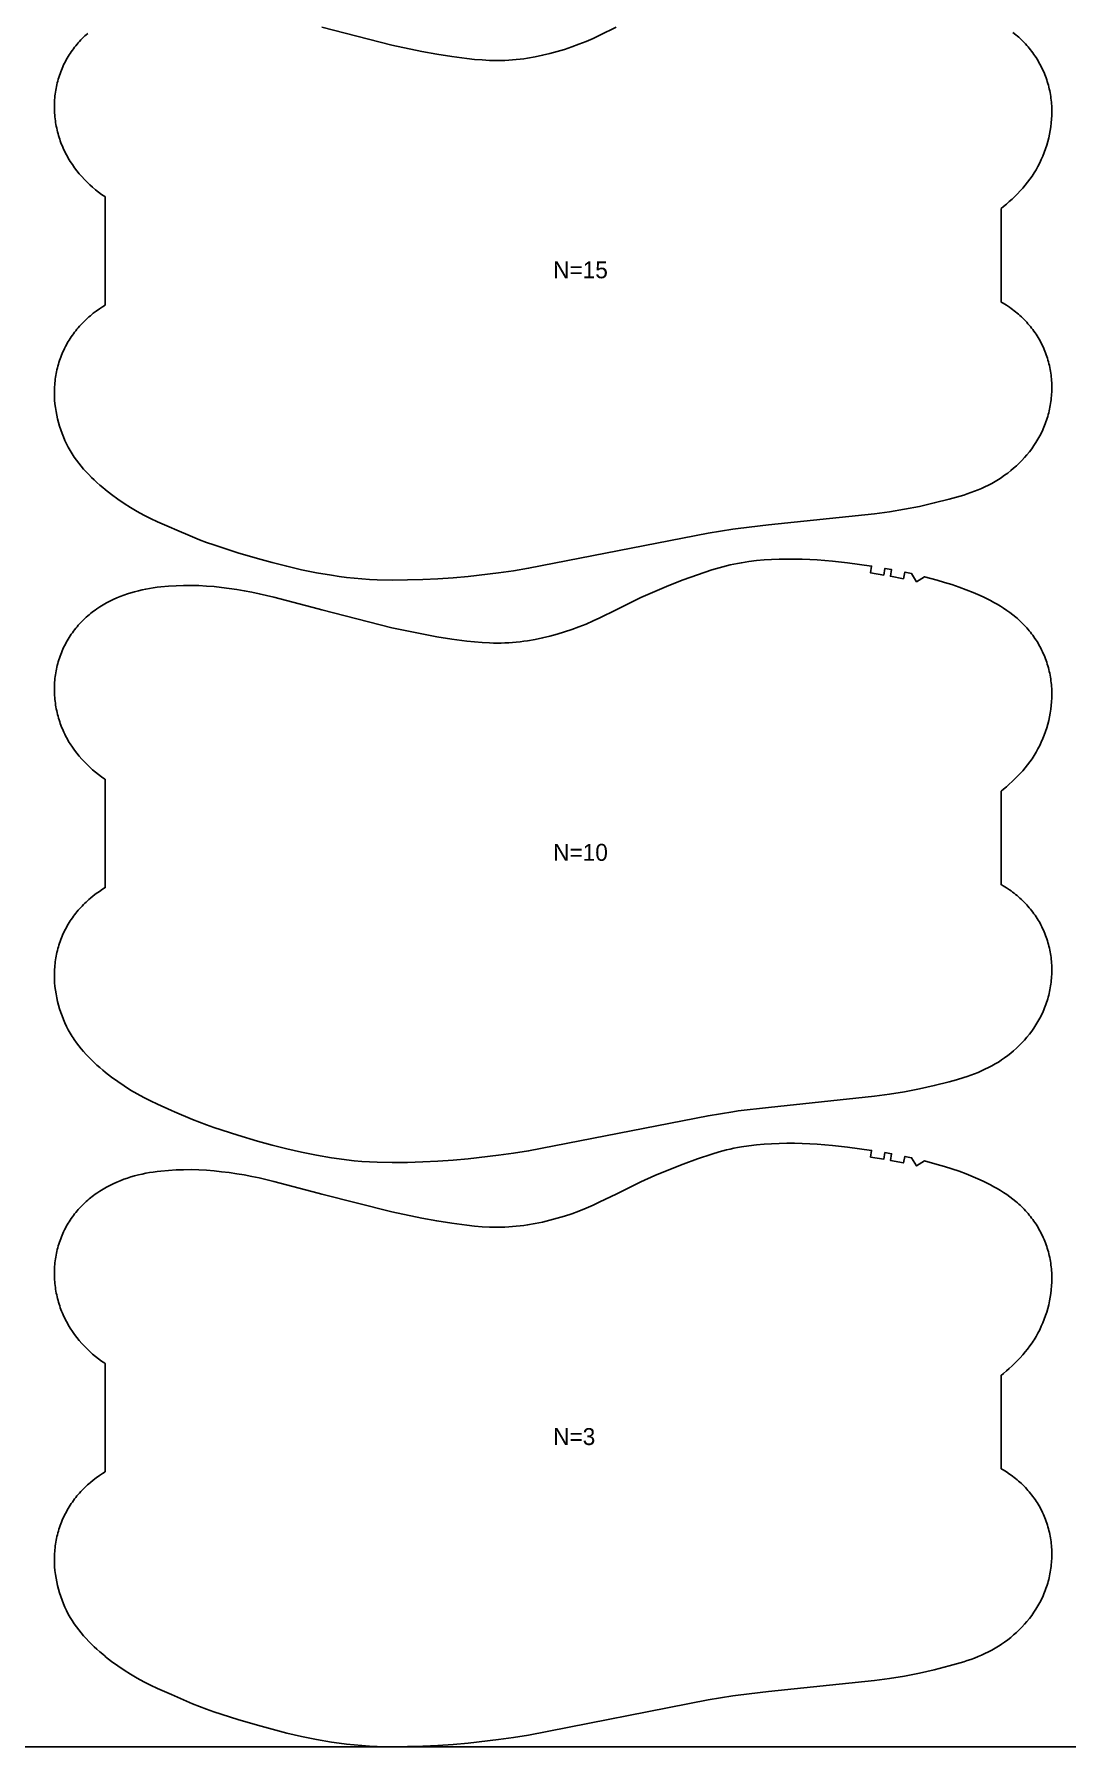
# Model space of a CAD drawing. Header units: inches. Extents: x 0 to 1816, y 0 to 1036.
# Drawn here: x 602 to 907, y 0 to 506 of the extents above; entities that cross this region are included whole.
import ezdxf

# ---------------------------------------------------------------- set-up
doc = ezdxf.new("R2010")
doc.units = ezdxf.units.IN

msp = doc.modelspace()

# ---------------------------------------------------------------- linework, layer by layer
at = {"layer": '1'}
for points in [[(0.5, 0), (1815.6926, 0), (1815.6926, 1036.4922), (0.5, 1036.4922), (0.5, 0)], [(716.5356, 328.8174), (720.9643, 328.0218), (725.4069, 327.3108), (729.8676, 326.7195), (732.106, 326.4834), (734.349, 326.3002), (736.5953, 326.1823), (737.7192, 326.1517), (738.8434, 326.142), (739.9678, 326.1545), (741.0918, 326.1891), (742.2152, 326.2455), (743.3374, 326.3233), (744.4581, 326.4223), (745.5768, 326.542), (746.6931, 326.6822), (747.8066, 326.8424), (750.0239, 327.2216), (752.2271, 327.6752), (754.4153, 328.1988), (756.5873, 328.7878), (758.7418, 329.4385), (760.8764, 330.151), (762.9885, 330.9261), (765.0754, 331.7647), (767.1359, 332.6651), (769.1748, 333.615), (773.9252, 335.9522), (781.2884, 339.5749), (785.3931, 341.4179), (789.5472, 343.148), (793.7395, 344.7807), (797.9671, 346.323), (802.2335, 347.7582), (804.3879, 348.404), (805.4718, 348.702), (806.5608, 348.9807), (807.655, 349.2386), (808.7542, 349.4758), (809.8578, 349.6927), (810.9654, 349.8901), (813.1904, 350.2281), (815.4251, 350.494), (817.6661, 350.6928), (819.9114, 350.8309), (822.1597, 350.915), (824.4095, 350.9522), (826.6596, 350.948), (828.909, 350.9036), (831.1572, 350.8186), (833.4034, 350.693), (837.8877, 350.3257), (842.3609, 349.8334), (849.4362, 348.8624), (849.1327, 346.8856), (853.0429, 346.248), (853.384, 348.2187), (855.3529, 347.8668), (854.9899, 345.9), (858.8632, 345.1349), (859.2769, 347.0916), (861.2305, 346.6637), (862.7076, 344.2637), (865.1184, 345.7236), (868.8403, 344.7135), (870.9991, 344.0772), (873.1454, 343.4007), (875.2757, 342.6773), (877.3864, 341.9002), (879.474, 341.0631), (881.534, 340.1605), (882.5523, 339.6829), (883.562, 339.1869), (884.5626, 338.6719), (885.5535, 338.1372), (886.5338, 337.582), (887.5016, 337.0051), (888.4549, 336.405), (889.3913, 335.7803), (890.3087, 335.1296), (891.205, 334.4516), (892.0779, 333.7447), (892.5049, 333.38), (892.9253, 333.0076), (893.3388, 332.6273), (893.7452, 332.2393), (894.1444, 331.8436), (894.5362, 331.4405), (894.9204, 331.0301), (895.2971, 330.6125), (895.6658, 330.1879), (896.0267, 329.7564), (896.3794, 329.3182), (896.7238, 328.8734), (897.0598, 328.4221), (897.3872, 327.9646), (897.7059, 327.501), (898.0158, 327.0313), (898.3166, 326.5559), (898.6083, 326.0747), (898.8906, 325.588), (899.1636, 325.0959), (899.427, 324.5987), (899.6809, 324.0965), (899.925, 323.5896), (900.1593, 323.078), (900.3838, 322.5621), (900.5982, 322.042), (900.8026, 321.5179), (900.9968, 320.9901), (901.1808, 320.4586), (901.3543, 319.9237), (901.5175, 319.3856), (901.67, 318.8445), (901.8119, 318.3005), (901.9431, 317.7539), (902.0634, 317.2049), (902.173, 316.6537), (902.2718, 316.1004), (902.3601, 315.5452), (902.4378, 314.9885), (902.505, 314.4303), (902.5618, 313.8708), (902.6084, 313.3104), (902.6446, 312.7491), (902.6707, 312.1872), (902.6867, 311.6248), (902.6926, 311.0622), (902.6886, 310.4996), (902.6747, 309.9371), (902.6176, 308.8135), (902.5218, 307.6929), (902.3881, 306.5763), (902.217, 305.4649), (902.0092, 304.3596), (901.7653, 303.2614), (901.4861, 302.1713), (901.1721, 301.0904), (900.8241, 300.0196), (900.4424, 298.9601), (900.0275, 297.9132), (899.5793, 296.8803), (899.0979, 295.8629), (898.5836, 294.8623), (898.0364, 293.8801), (897.4563, 292.9177), (897.1541, 292.4443), (896.8436, 291.9764), (896.1987, 291.0575), (895.5233, 290.1605), (894.8197, 289.2847), (894.0899, 288.4296), (893.3361, 287.5945), (892.5605, 286.7786), (891.7652, 285.9814), (890.9524, 285.2021), (890.1239, 284.4402), (889.2808, 283.695), (888.4237, 282.9662), (887.6926, 282.3672), (887.6926, 254.7735), (888.2955, 254.4279), (889.2525, 253.8356), (890.1884, 253.2109), (890.6479, 252.8864), (891.1016, 252.5539), (891.5491, 252.2133), (891.9904, 251.8646), (892.4252, 251.508), (892.8532, 251.1434), (893.2744, 250.7708), (893.6884, 250.3902), (894.0951, 250.0017), (894.4944, 249.6055), (894.8859, 249.2016), (895.2696, 248.7901), (895.6452, 248.3714), (896.0127, 247.9454), (896.3718, 247.5124), (896.7223, 247.0725), (897.0641, 246.6258), (897.397, 246.1725), (897.7209, 245.7128), (898.0355, 245.2467), (898.3406, 244.7745), (898.6362, 244.2962), (898.922, 243.8121), (899.1978, 243.3222), (899.4635, 242.8268), (899.7191, 242.326), (899.9644, 241.8201), (900.1995, 241.3093), (900.4243, 240.7938), (900.6387, 240.2739), (900.8427, 239.7498), (901.0362, 239.2217), (901.2192, 238.6898), (901.3917, 238.1543), (901.5536, 237.6156), (901.7049, 237.0737), (901.8454, 236.5291), (901.9752, 235.9817), (902.0943, 235.432), (902.2025, 234.8801), (902.2998, 234.3262), (902.3863, 233.7706), (902.462, 233.2134), (902.5269, 232.6548), (902.5811, 232.0951), (902.6247, 231.5345), (902.6575, 230.973), (902.6798, 230.411), (902.6915, 229.8487), (902.6926, 229.2861), (902.6832, 228.7236), (902.6634, 228.1613), (902.6332, 227.5995), (902.5926, 227.0383), (902.5416, 226.4779), (902.4803, 225.9185), (902.4088, 225.3603), (902.327, 224.8036), (902.235, 224.2485), (902.1328, 223.6951), (902.0204, 223.1438), (901.898, 222.5948), (901.7654, 222.0481), (901.6227, 221.504), (901.47, 220.9627), (901.3073, 220.4244), (901.1346, 219.8893), (900.9519, 219.3576), (900.7593, 218.8295), (900.5568, 218.3052), (900.3444, 217.7848), (900.1221, 217.2687), (899.89, 216.7569), (899.6483, 216.2495), (899.3972, 215.7468), (899.1367, 215.2487), (898.8671, 214.7554), (898.5886, 214.267), (898.3014, 213.7836), (898.0055, 213.3052), (897.3888, 212.3641), (896.74, 211.4444), (896.0604, 210.5471), (895.3514, 209.6727), (894.6146, 208.8222), (893.8507, 207.9962), (893.0609, 207.1951), (892.246, 206.4197), (891.4071, 205.6705), (890.545, 204.9481), (889.6607, 204.2531), (888.7552, 203.586), (887.8294, 202.9473), (887.6926, 202.859), (886.8846, 202.3371), (885.9219, 201.7553), (884.9425, 201.2016), (883.9477, 200.6761), (882.9385, 200.1785), (881.9163, 199.7089), (880.8823, 199.267), (879.8376, 198.8524), (878.7833, 198.4628), (877.7208, 198.0956), (876.651, 197.7482), (874.4947, 197.1024), (872.3236, 196.5043), (867.9614, 195.3968), (863.5739, 194.4042), (859.1588, 193.5353), (854.7191, 192.8026), (850.2597, 192.2073), (818.9311, 188.9373), (809.9942, 187.887), (808.4234, 187.635), (801.1087, 186.4615), (748.1182, 176.0918), (743.6742, 175.388), (739.2174, 174.765), (730.2793, 173.7178), (725.797, 173.3246), (721.3074, 173.0218), (716.8132, 172.804), (712.3153, 172.6721), (707.8152, 172.635), (703.3168, 172.726), (701.0696, 172.8312), (698.8248, 172.9795), (696.5836, 173.172), (694.3467, 173.41), (692.115, 173.6937), (689.889, 174.0204), (685.4549, 174.7881), (681.0458, 175.6856), (676.6598, 176.6906), (672.2955, 177.7862), (667.9549, 178.971), (662.2125, 180.682), (655.0684, 182.9932), (652.946, 183.739), (650.8395, 184.5258), (648.7514, 185.3592), (643.4719, 187.635), (642.5527, 188.0312), (638.4411, 189.8662), (636.4068, 190.8262), (634.3998, 191.839), (632.4281, 192.919), (630.4936, 194.0657), (628.5964, 195.2747), (626.7368, 196.542), (624.9161, 197.8645), (623.1391, 199.2448), (623, 199.3587), (622.2689, 199.9577), (621.4118, 200.6865), (620.5687, 201.4317), (619.7402, 202.1937), (618.9274, 202.9729), (618.1321, 203.7702), (617.3565, 204.586), (616.6027, 205.4212), (615.8729, 206.2763), (615.1693, 207.152), (614.4939, 208.049), (613.849, 208.968), (613.5385, 209.4359), (613.2363, 209.9092), (612.6562, 210.8717), (612.109, 211.8539), (611.5947, 212.8544), (611.1133, 213.8718), (610.6651, 214.9047), (610.2502, 215.9516), (609.8685, 217.0112), (609.5205, 218.0819), (609.2065, 219.1628), (608.9273, 220.2529), (608.6834, 221.3511), (608.4756, 222.4564), (608.3045, 223.5679), (608.1708, 224.6844), (608.075, 225.805), (608.0179, 226.9286), (608.004, 227.4911), (608, 228.0537), (608.0059, 228.6163), (608.0219, 229.1787), (608.048, 229.7406), (608.0842, 230.3019), (608.1308, 230.8624), (608.1876, 231.4218), (608.2548, 231.98), (608.3325, 232.5368), (608.4208, 233.0919), (608.5196, 233.6452), (608.6292, 234.1964), (608.7495, 234.7455), (608.8807, 235.292), (609.0226, 235.836), (609.1751, 236.3771), (609.3383, 236.9152), (609.5118, 237.4501), (609.6958, 237.9816), (609.89, 238.5095), (610.0944, 239.0336), (610.3088, 239.5537), (610.5333, 240.0696), (610.7676, 240.5811), (611.0117, 241.088), (611.2656, 241.5902), (611.529, 242.0874), (611.802, 242.5795), (612.0843, 243.0662), (612.376, 243.5474), (612.6768, 244.0229), (612.9867, 244.4925), (613.3054, 244.9562), (613.6328, 245.4137), (613.9688, 245.8649), (614.3132, 246.3097), (614.6659, 246.7479), (615.0268, 247.1794), (615.3955, 247.604), (615.7722, 248.0216), (616.1564, 248.432), (616.5482, 248.8352), (616.9474, 249.2308), (617.3538, 249.6188), (617.7673, 249.9991), (618.1877, 250.3715), (618.6147, 250.7362), (619.4876, 251.4431), (620.3839, 252.1212), (621.3013, 252.7719), (622.2377, 253.3965), (623, 253.8764), (623, 285.8674), (622.8632, 285.9558), (621.9374, 286.5944), (621.0319, 287.2615), (620.1476, 287.9566), (619.2855, 288.679), (618.4466, 289.4282), (617.6317, 290.2036), (616.8419, 291.0046), (616.078, 291.8307), (615.3412, 292.6812), (614.6322, 293.5555), (613.9526, 294.4529), (613.3038, 295.3725), (612.6871, 296.3137), (612.3912, 296.792), (612.104, 297.2755), (611.8255, 297.7639), (611.5559, 298.2572), (611.2954, 298.7553), (611.0443, 299.258), (610.8026, 299.7653), (610.5705, 300.2771), (610.3482, 300.7933), (610.1358, 301.3136), (609.9333, 301.8379), (609.7407, 302.3661), (609.558, 302.8978), (609.3853, 303.4329), (609.2226, 303.9711), (609.0699, 304.5124), (608.9272, 305.0565), (608.7946, 305.6032), (608.6722, 306.1523), (608.5598, 306.7036), (608.4576, 307.2569), (608.3656, 307.812), (608.2838, 308.3688), (608.2123, 308.9269), (608.151, 309.4863), (608.1, 310.0467), (608.0594, 310.608), (608.0292, 311.1698), (608.0094, 311.7321), (608, 312.2946), (608.0011, 312.8571), (608.0128, 313.4195), (608.0351, 313.9815), (608.0679, 314.5429), (608.1115, 315.1036), (608.1657, 315.6633), (608.2306, 316.2218), (608.3063, 316.779), (608.3928, 317.3347), (608.4901, 317.8885), (608.5983, 318.4405), (608.7174, 318.9902), (608.8472, 319.5375), (608.9877, 320.0822), (609.139, 320.624), (609.3009, 321.1628), (609.4734, 321.6982), (609.6564, 322.2301), (609.8499, 322.7582), (610.0539, 323.2824), (610.2683, 323.8023), (610.4931, 324.3178), (610.7282, 324.8286), (610.9735, 325.3345), (611.2291, 325.8352), (611.4948, 326.3307), (611.7706, 326.8205), (612.0564, 327.3047), (612.352, 327.7829), (612.6571, 328.2552), (612.9717, 328.7212), (613.2956, 329.181), (613.6285, 329.6343), (613.9703, 330.081), (614.3208, 330.5209), (614.6799, 330.9539), (615.0474, 331.3798), (615.423, 331.7986), (615.8067, 332.21), (616.1982, 332.6139), (616.5975, 333.0102), (617.0042, 333.3987), (617.4182, 333.7792), (617.8394, 334.1518), (618.2674, 334.5165), (618.7022, 334.8731), (619.1435, 335.2217), (619.591, 335.5623), (620.0447, 335.8949), (620.5042, 336.2194), (621.4401, 336.8441), (622.3971, 337.4363), (623.3734, 337.996), (624.3675, 338.5228), (625.3778, 339.0169), (626.4029, 339.4787), (627.4418, 339.9089), (628.4931, 340.3079), (629.5557, 340.6764), (630.6283, 341.015), (631.7098, 341.3243), (632.7989, 341.6049), (633.8946, 341.8575), (634.996, 342.0834), (636.1024, 342.2839), (637.2133, 342.4605), (638.3278, 342.6144), (639.4455, 342.7471), (641.6871, 342.9542), (643.9335, 343.0913), (646.1823, 343.1613), (648.4317, 343.1655), (650.6801, 343.1054), (652.926, 342.9829), (655.1683, 342.8023), (657.4063, 342.5685), (659.639, 342.2862), (661.8657, 341.9595), (664.0851, 341.5883), (666.2961, 341.1717), (668.4975, 340.7087), (672.8719, 339.6578), (685.9277, 336.2225), (686.9858, 335.9522), (707.7255, 330.6529), (716.5356, 328.8174)], [(716.5356, 156.1824), (720.9643, 155.3868), (725.4069, 154.6758), (729.8676, 154.0845), (732.106, 153.8484), (734.349, 153.6652), (736.5953, 153.5473), (737.7192, 153.5167), (738.8434, 153.507), (739.9678, 153.5195), (741.0918, 153.5541), (742.2152, 153.6105), (743.3374, 153.6883), (744.4581, 153.7873), (745.5768, 153.907), (746.6931, 154.0472), (747.8066, 154.2074), (750.0239, 154.5866), (752.2271, 155.0402), (754.4153, 155.5638), (756.5873, 156.1528), (758.7418, 156.8035), (760.8764, 157.516), (762.9885, 158.2911), (765.0754, 159.1297), (767.1359, 160.0301), (769.1748, 160.98), (773.9252, 163.3172), (781.2884, 166.9399), (785.3931, 168.7829), (789.5472, 170.513), (793.7395, 172.1457), (797.9671, 173.688), (802.2335, 175.1232), (804.3879, 175.769), (805.4718, 176.067), (806.5608, 176.3457), (807.655, 176.6036), (808.7542, 176.8408), (809.8578, 177.0577), (810.9654, 177.2551), (813.1904, 177.5931), (815.4251, 177.859), (817.6661, 178.0578), (819.9114, 178.1959), (822.1597, 178.28), (824.4095, 178.3172), (826.6596, 178.313), (828.909, 178.2686), (831.1572, 178.1836), (833.4034, 178.058), (837.8877, 177.6907), (842.3609, 177.1984), (849.4362, 176.2274), (849.1327, 174.2506), (853.0429, 173.613), (853.384, 175.5837), (855.3529, 175.2318), (854.9899, 173.265), (858.8632, 172.4999), (859.2769, 174.4566), (861.2305, 174.0287), (862.7076, 171.6287), (865.1184, 173.0886), (868.8403, 172.0785), (870.9991, 171.4422), (873.1454, 170.7657), (875.2757, 170.0423), (877.3864, 169.2652), (879.474, 168.4281), (881.534, 167.5255), (882.5523, 167.0479), (883.562, 166.5519), (884.5626, 166.0369), (885.5535, 165.5022), (886.5338, 164.947), (887.5016, 164.3701), (888.4549, 163.77), (889.3913, 163.1453), (890.3087, 162.4946), (891.205, 161.8166), (892.0779, 161.1097), (892.5049, 160.745), (892.9253, 160.3726), (893.3388, 159.9923), (893.7452, 159.6043), (894.1444, 159.2086), (894.5362, 158.8055), (894.9204, 158.3951), (895.2971, 157.9775), (895.6658, 157.5529), (896.0267, 157.1214), (896.3794, 156.6832), (896.7238, 156.2384), (897.0598, 155.7871), (897.3872, 155.3296), (897.7059, 154.866), (898.0158, 154.3963), (898.3166, 153.9209), (898.6083, 153.4397), (898.8906, 152.953), (899.1636, 152.4609), (899.427, 151.9637), (899.6809, 151.4615), (899.925, 150.9546), (900.1593, 150.443), (900.3838, 149.9271), (900.5982, 149.407), (900.8026, 148.8829), (900.9968, 148.3551), (901.1808, 147.8236), (901.3543, 147.2887), (901.5175, 146.7506), (901.67, 146.2095), (901.8119, 145.6655), (901.9431, 145.1189), (902.0634, 144.5699), (902.173, 144.0187), (902.2718, 143.4654), (902.3601, 142.9102), (902.4378, 142.3535), (902.505, 141.7953), (902.5618, 141.2358), (902.6084, 140.6754), (902.6446, 140.1141), (902.6707, 139.5522), (902.6867, 138.9898), (902.6926, 138.4272), (902.6886, 137.8646), (902.6747, 137.3021), (902.6176, 136.1785), (902.5218, 135.0579), (902.3881, 133.9413), (902.217, 132.8299), (902.0092, 131.7246), (901.7653, 130.6264), (901.4861, 129.5363), (901.1721, 128.4554), (900.8241, 127.3846), (900.4424, 126.3251), (900.0275, 125.2782), (899.5793, 124.2453), (899.0979, 123.2279), (898.5836, 122.2273), (898.0364, 121.2451), (897.4563, 120.2827), (897.1541, 119.8093), (896.8436, 119.3414), (896.1987, 118.4225), (895.5233, 117.5255), (894.8197, 116.6497), (894.0899, 115.7946), (893.3361, 114.9595), (892.5605, 114.1436), (891.7652, 113.3464), (890.9524, 112.5671), (890.1239, 111.8052), (889.2808, 111.06), (888.4237, 110.3312), (887.6926, 109.7322), (887.6926, 82.1385), (888.2955, 81.7929), (889.2525, 81.2006), (890.1884, 80.5759), (890.6479, 80.2514), (891.1016, 79.9189), (891.5491, 79.5783), (891.9904, 79.2296), (892.4252, 78.873), (892.8532, 78.5084), (893.2744, 78.1358), (893.6884, 77.7552), (894.0951, 77.3667), (894.4944, 76.9705), (894.8859, 76.5666), (895.2696, 76.1551), (895.6452, 75.7364), (896.0127, 75.3104), (896.3718, 74.8774), (896.7223, 74.4375), (897.0641, 73.9908), (897.397, 73.5375), (897.7209, 73.0778), (898.0355, 72.6117), (898.3406, 72.1395), (898.6362, 71.6612), (898.922, 71.1771), (899.1978, 70.6872), (899.4635, 70.1918), (899.7191, 69.691), (899.9644, 69.1851), (900.1995, 68.6743), (900.4243, 68.1588), (900.6387, 67.6389), (900.8427, 67.1148), (901.0362, 66.5867), (901.2192, 66.0548), (901.3917, 65.5193), (901.5536, 64.9806), (901.7049, 64.4387), (901.8454, 63.8941), (901.9752, 63.3467), (902.0943, 62.797), (902.2025, 62.2451), (902.2998, 61.6912), (902.3863, 61.1356), (902.462, 60.5784), (902.5269, 60.0198), (902.5811, 59.4601), (902.6247, 58.8995), (902.6575, 58.338), (902.6798, 57.776), (902.6915, 57.2137), (902.6926, 56.6511), (902.6832, 56.0886), (902.6634, 55.5263), (902.6332, 54.9645), (902.5926, 54.4033), (902.5416, 53.8429), (902.4803, 53.2835), (902.4088, 52.7253), (902.327, 52.1686), (902.235, 51.6135), (902.1328, 51.0601), (902.0204, 50.5088), (901.898, 49.9598), (901.7654, 49.4131), (901.6227, 48.869), (901.47, 48.3277), (901.3073, 47.7894), (901.1346, 47.2543), (900.9519, 46.7226), (900.7593, 46.1945), (900.5568, 45.6702), (900.3444, 45.1498), (900.1221, 44.6337), (899.89, 44.1219), (899.6483, 43.6145), (899.3972, 43.1118), (899.1367, 42.6137), (898.8671, 42.1204), (898.5886, 41.632), (898.3014, 41.1486), (898.0055, 40.6702), (897.3888, 39.7291), (896.74, 38.8094), (896.0604, 37.9121), (895.3514, 37.0377), (894.6146, 36.1872), (893.8507, 35.3612), (893.0609, 34.5601), (892.246, 33.7847), (891.4071, 33.0355), (890.545, 32.3131), (889.6607, 31.6181), (888.7552, 30.951), (887.8294, 30.3123), (887.6926, 30.224), (886.8846, 29.7021), (885.9219, 29.1203), (884.9425, 28.5666), (883.9477, 28.0411), (882.9385, 27.5435), (881.9163, 27.0739), (880.8823, 26.632), (879.8376, 26.2174), (878.7833, 25.8278), (877.7208, 25.4606), (876.651, 25.1132), (874.4947, 24.4674), (872.3236, 23.8693), (867.9614, 22.7618), (863.5739, 21.7692), (859.1588, 20.9003), (854.7191, 20.1676), (850.2597, 19.5723), (818.9311, 16.3023), (809.9942, 15.252), (808.4234, 15), (801.1087, 13.8265), (748.1182, 3.4568), (743.6742, 2.753), (739.2174, 2.13), (730.2793, 1.0828), (725.797, 0.6896), (721.3074, 0.3868), (716.8132, 0.169), (712.3153, 0.0371), (707.8152, 0), (703.3168, 0.091), (701.0696, 0.1962), (698.8248, 0.3445), (696.5836, 0.537), (694.3467, 0.775), (692.115, 1.0587), (689.889, 1.3854), (685.4549, 2.1531), (681.0458, 3.0506), (676.6598, 4.0556), (672.2955, 5.1512), (667.9549, 6.336), (662.2125, 8.047), (655.0684, 10.3582), (652.946, 11.104), (650.8395, 11.8908), (648.7514, 12.7242), (643.4719, 15), (642.5527, 15.3962), (638.4411, 17.2312), (636.4068, 18.1912), (634.3998, 19.204), (632.4281, 20.284), (630.4936, 21.4307), (628.5964, 22.6397), (626.7368, 23.907), (624.9161, 25.2295), (623.1391, 26.6098), (623, 26.7237), (622.2689, 27.3227), (621.4118, 28.0515), (620.5687, 28.7967), (619.7402, 29.5587), (618.9274, 30.3379), (618.1321, 31.1352), (617.3565, 31.951), (616.6027, 32.7862), (615.8729, 33.6413), (615.1693, 34.517), (614.4939, 35.414), (613.849, 36.333), (613.5385, 36.8009), (613.2363, 37.2742), (612.6562, 38.2367), (612.109, 39.2189), (611.5947, 40.2194), (611.1133, 41.2368), (610.6651, 42.2697), (610.2502, 43.3166), (609.8685, 44.3762), (609.5205, 45.4469), (609.2065, 46.5278), (608.9273, 47.6179), (608.6834, 48.7161), (608.4756, 49.8214), (608.3045, 50.9329), (608.1708, 52.0494), (608.075, 53.17), (608.0179, 54.2936), (608.004, 54.8561), (608, 55.4187), (608.0059, 55.9813), (608.0219, 56.5437), (608.048, 57.1056), (608.0842, 57.6669), (608.1308, 58.2274), (608.1876, 58.7868), (608.2548, 59.345), (608.3325, 59.9018), (608.4208, 60.4569), (608.5196, 61.0102), (608.6292, 61.5614), (608.7495, 62.1105), (608.8807, 62.657), (609.0226, 63.201), (609.1751, 63.7421), (609.3383, 64.2802), (609.5118, 64.8151), (609.6958, 65.3466), (609.89, 65.8745), (610.0944, 66.3986), (610.3088, 66.9187), (610.5333, 67.4346), (610.7676, 67.9461), (611.0117, 68.453), (611.2656, 68.9552), (611.529, 69.4524), (611.802, 69.9445), (612.0843, 70.4312), (612.376, 70.9124), (612.6768, 71.3879), (612.9867, 71.8575), (613.3054, 72.3212), (613.6328, 72.7787), (613.9688, 73.2299), (614.3132, 73.6747), (614.6659, 74.1129), (615.0268, 74.5444), (615.3955, 74.969), (615.7722, 75.3866), (616.1564, 75.797), (616.5482, 76.2002), (616.9474, 76.5958), (617.3538, 76.9838), (617.7673, 77.3641), (618.1877, 77.7365), (618.6147, 78.1012), (619.4876, 78.8081), (620.3839, 79.4862), (621.3013, 80.1369), (622.2377, 80.7615), (623, 81.2414), (623, 113.2324), (622.8632, 113.3208), (621.9374, 113.9594), (621.0319, 114.6265), (620.1476, 115.3216), (619.2855, 116.044), (618.4466, 116.7932), (617.6317, 117.5686), (616.8419, 118.3696), (616.078, 119.1957), (615.3412, 120.0462), (614.6322, 120.9205), (613.9526, 121.8179), (613.3038, 122.7375), (612.6871, 123.6787), (612.3912, 124.157), (612.104, 124.6405), (611.8255, 125.1289), (611.5559, 125.6222), (611.2954, 126.1203), (611.0443, 126.623), (610.8026, 127.1303), (610.5705, 127.6421), (610.3482, 128.1583), (610.1358, 128.6786), (609.9333, 129.2029), (609.7407, 129.7311), (609.558, 130.2628), (609.3853, 130.7979), (609.2226, 131.3361), (609.0699, 131.8774), (608.9272, 132.4215), (608.7946, 132.9682), (608.6722, 133.5173), (608.5598, 134.0686), (608.4576, 134.6219), (608.3656, 135.177), (608.2838, 135.7338), (608.2123, 136.2919), (608.151, 136.8513), (608.1, 137.4117), (608.0594, 137.973), (608.0292, 138.5348), (608.0094, 139.0971), (608, 139.6596), (608.0011, 140.2221), (608.0128, 140.7845), (608.0351, 141.3465), (608.0679, 141.9079), (608.1115, 142.4686), (608.1657, 143.0283), (608.2306, 143.5868), (608.3063, 144.144), (608.3928, 144.6997), (608.4901, 145.2535), (608.5983, 145.8055), (608.7174, 146.3552), (608.8472, 146.9025), (608.9877, 147.4472), (609.139, 147.989), (609.3009, 148.5278), (609.4734, 149.0632), (609.6564, 149.5951), (609.8499, 150.1232), (610.0539, 150.6474), (610.2683, 151.1673), (610.4931, 151.6828), (610.7282, 152.1936), (610.9735, 152.6995), (611.2291, 153.2002), (611.4948, 153.6957), (611.7706, 154.1855), (612.0564, 154.6697), (612.352, 155.1479), (612.6571, 155.6202), (612.9717, 156.0862), (613.2956, 156.546), (613.6285, 156.9993), (613.9703, 157.446), (614.3208, 157.8859), (614.6799, 158.3189), (615.0474, 158.7448), (615.423, 159.1636), (615.8067, 159.575), (616.1982, 159.9789), (616.5975, 160.3752), (617.0042, 160.7637), (617.4182, 161.1442), (617.8394, 161.5168), (618.2674, 161.8815), (618.7022, 162.2381), (619.1435, 162.5867), (619.591, 162.9273), (620.0447, 163.2599), (620.5042, 163.5844), (621.4401, 164.2091), (622.3971, 164.8013), (623.3734, 165.361), (624.3675, 165.8878), (625.3778, 166.3819), (626.4029, 166.8437), (627.4418, 167.2739), (628.4931, 167.6729), (629.5557, 168.0414), (630.6283, 168.38), (631.7098, 168.6893), (632.7989, 168.9699), (633.8946, 169.2225), (634.996, 169.4484), (636.1024, 169.6489), (637.2133, 169.8255), (638.3278, 169.9794), (639.4455, 170.1121), (641.6871, 170.3192), (643.9335, 170.4563), (646.1823, 170.5263), (648.4317, 170.5305), (650.6801, 170.4704), (652.926, 170.3479), (655.1683, 170.1673), (657.4063, 169.9335), (659.639, 169.6512), (661.8657, 169.3245), (664.0851, 168.9533), (666.2961, 168.5367), (668.4975, 168.0737), (672.8719, 167.0228), (685.9277, 163.5875), (686.9858, 163.3172), (707.7255, 158.0179), (716.5356, 156.1824)]]:
    msp.add_lwpolyline(points, close=True, dxfattribs=at)
for points in [[(891.205, 506.5866), (892.0779, 505.8797), (892.5049, 505.515), (892.9253, 505.1426), (893.3388, 504.7623), (893.7452, 504.3743), (894.1444, 503.9786), (894.5362, 503.5755), (894.9204, 503.1651), (895.2971, 502.7475), (895.6658, 502.3229), (896.0267, 501.8914), (896.3794, 501.4532), (896.7238, 501.0084), (897.0598, 500.5571), (897.3872, 500.0996), (897.7059, 499.636), (898.0158, 499.1663), (898.3166, 498.6909), (898.6083, 498.2097), (898.8906, 497.723), (899.1636, 497.2309), (899.427, 496.7337), (899.6809, 496.2315), (899.925, 495.7246), (900.1593, 495.213), (900.3838, 494.6971), (900.5982, 494.177), (900.8026, 493.6529), (900.9968, 493.1251), (901.1808, 492.5936), (901.3543, 492.0587), (901.5175, 491.5206), (901.67, 490.9795), (901.8119, 490.4355), (901.9431, 489.8889), (902.0634, 489.3399), (902.173, 488.7887), (902.2718, 488.2354), (902.3601, 487.6802), (902.4378, 487.1235), (902.505, 486.5653), (902.5618, 486.0058), (902.6084, 485.4454), (902.6446, 484.8841), (902.6707, 484.3222), (902.6867, 483.7598), (902.6926, 483.1972), (902.6886, 482.6346), (902.6747, 482.0721), (902.6176, 480.9485), (902.5218, 479.8279), (902.3881, 478.7113), (902.217, 477.5999), (902.0092, 476.4946), (901.7653, 475.3964), (901.4861, 474.3063), (901.1721, 473.2254), (900.8241, 472.1546), (900.4424, 471.0951), (900.0275, 470.0482), (899.5793, 469.0153), (899.0979, 467.9979), (898.5836, 466.9973), (898.0364, 466.0151), (897.4563, 465.0527), (897.1541, 464.5793), (896.8436, 464.1114), (896.1987, 463.1925), (895.5233, 462.2955), (894.8197, 461.4197), (894.0899, 460.5646), (893.3361, 459.7295), (892.5605, 458.9136), (891.7652, 458.1164), (890.9524, 457.3371), (890.1239, 456.5752), (889.2808, 455.83), (888.4237, 455.1012), (887.6926, 454.5022), (887.6926, 426.9085), (888.2955, 426.5629), (889.2525, 425.9706), (890.1884, 425.3459), (890.6479, 425.0214), (891.1016, 424.6889), (891.5491, 424.3483), (891.9904, 423.9996), (892.4252, 423.643), (892.8532, 423.2784), (893.2744, 422.9058), (893.6884, 422.5252), (894.0951, 422.1367), (894.4944, 421.7405), (894.8859, 421.3366), (895.2696, 420.9251), (895.6452, 420.5064), (896.0127, 420.0804), (896.3718, 419.6474), (896.7223, 419.2075), (897.0641, 418.7608), (897.397, 418.3075), (897.7209, 417.8478), (898.0355, 417.3817), (898.3406, 416.9095), (898.6362, 416.4312), (898.922, 415.9471), (899.1978, 415.4572), (899.4635, 414.9618), (899.7191, 414.461), (899.9644, 413.9551), (900.1995, 413.4443), (900.4243, 412.9288), (900.6387, 412.4089), (900.8427, 411.8848), (901.0362, 411.3567), (901.2192, 410.8248), (901.3917, 410.2893), (901.5536, 409.7506), (901.7049, 409.2087), (901.8454, 408.6641), (901.9752, 408.1167), (902.0943, 407.567), (902.2025, 407.0151), (902.2998, 406.4612), (902.3863, 405.9056), (902.462, 405.3484), (902.5269, 404.7898), (902.5811, 404.2301), (902.6247, 403.6695), (902.6575, 403.108), (902.6798, 402.546), (902.6915, 401.9837), (902.6926, 401.4211), (902.6832, 400.8586), (902.6634, 400.2963), (902.6332, 399.7345), (902.5926, 399.1733), (902.5416, 398.6129), (902.4803, 398.0535), (902.4088, 397.4953), (902.327, 396.9386), (902.235, 396.3835), (902.1328, 395.8301), (902.0204, 395.2788), (901.898, 394.7298), (901.7654, 394.1831), (901.6227, 393.639), (901.47, 393.0977), (901.3073, 392.5594), (901.1346, 392.0243), (900.9519, 391.4926), (900.7593, 390.9645), (900.5568, 390.4402), (900.3444, 389.9198), (900.1221, 389.4037), (899.89, 388.8919), (899.6483, 388.3845), (899.3972, 387.8818), (899.1367, 387.3837), (898.8671, 386.8904), (898.5886, 386.402), (898.3014, 385.9186), (898.0055, 385.4402), (897.3888, 384.4991), (896.74, 383.5794), (896.0604, 382.6821), (895.3514, 381.8077), (894.6146, 380.9572), (893.8507, 380.1312), (893.0609, 379.3301), (892.246, 378.5547), (891.4071, 377.8055), (890.545, 377.0831), (889.6607, 376.3881), (888.7552, 375.721), (887.8294, 375.0823), (887.6926, 374.994), (886.8846, 374.4721), (885.9219, 373.8903), (884.9425, 373.3366), (883.9477, 372.8111), (882.9385, 372.3135), (881.9163, 371.8439), (880.8823, 371.402), (879.8376, 370.9874), (878.7833, 370.5978), (877.7208, 370.2306), (876.651, 369.8832), (874.4947, 369.2374), (872.3236, 368.6393), (867.9614, 367.5318), (863.5739, 366.5392), (859.1588, 365.6703), (854.7191, 364.9376), (850.2597, 364.3423), (818.9311, 361.0723), (809.9942, 360.022), (808.4234, 359.77), (801.1087, 358.5965), (748.1182, 348.2268), (743.6742, 347.523), (739.2174, 346.9), (730.2793, 345.8528), (725.797, 345.4596), (721.3074, 345.1568), (716.8132, 344.939), (712.3153, 344.8071), (707.8152, 344.77), (703.3168, 344.861), (701.0696, 344.9662), (698.8248, 345.1145), (696.5836, 345.307), (694.3467, 345.545), (692.115, 345.8287), (689.889, 346.1554), (685.4549, 346.9231), (681.0458, 347.8206), (676.6598, 348.8256), (672.2955, 349.9212), (667.9549, 351.106), (662.2125, 352.817), (655.0684, 355.1282), (652.946, 355.874), (650.8395, 356.6608), (648.7514, 357.4942), (643.4719, 359.77), (642.5527, 360.1662), (638.4411, 362.0012), (636.4068, 362.9612), (634.3998, 363.974), (632.4281, 365.054), (630.4936, 366.2007), (628.5964, 367.4097), (626.7368, 368.677), (624.9161, 369.9995), (623.1391, 371.3798), (623, 371.4937), (622.2689, 372.0927), (621.4118, 372.8215), (620.5687, 373.5667), (619.7402, 374.3287), (618.9274, 375.1079), (618.1321, 375.9052), (617.3565, 376.721), (616.6027, 377.5562), (615.8729, 378.4113), (615.1693, 379.287), (614.4939, 380.184), (613.849, 381.103), (613.5385, 381.5709), (613.2363, 382.0442), (612.6562, 383.0067), (612.109, 383.9889), (611.5947, 384.9894), (611.1133, 386.0068), (610.6651, 387.0397), (610.2502, 388.0866), (609.8685, 389.1462), (609.5205, 390.2169), (609.2065, 391.2978), (608.9273, 392.3879), (608.6834, 393.4861), (608.4756, 394.5914), (608.3045, 395.7029), (608.1708, 396.8194), (608.075, 397.94), (608.0179, 399.0636), (608.004, 399.6261), (608, 400.1887), (608.0059, 400.7513), (608.0219, 401.3137), (608.048, 401.8756), (608.0842, 402.4369), (608.1308, 402.9974), (608.1876, 403.5568), (608.2548, 404.115), (608.3325, 404.6718), (608.4208, 405.2269), (608.5196, 405.7802), (608.6292, 406.3314), (608.7495, 406.8805), (608.8807, 407.427), (609.0226, 407.971), (609.1751, 408.5121), (609.3383, 409.0502), (609.5118, 409.5851), (609.6958, 410.1166), (609.89, 410.6445), (610.0944, 411.1686), (610.3088, 411.6887), (610.5333, 412.2046), (610.7676, 412.7161), (611.0117, 413.223), (611.2656, 413.7252), (611.529, 414.2224), (611.802, 414.7145), (612.0843, 415.2012), (612.376, 415.6824), (612.6768, 416.1579), (612.9867, 416.6275), (613.3054, 417.0912), (613.6328, 417.5487), (613.9688, 417.9999), (614.3132, 418.4447), (614.6659, 418.8829), (615.0268, 419.3144), (615.3955, 419.739), (615.7722, 420.1566), (616.1564, 420.567), (616.5482, 420.9702), (616.9474, 421.3658), (617.3538, 421.7538), (617.7673, 422.1341), (618.1877, 422.5065), (618.6147, 422.8712), (619.4876, 423.5781), (620.3839, 424.2562), (621.3013, 424.9069), (622.2377, 425.5315), (623, 426.0114), (623, 458.0024), (622.8632, 458.0908), (621.9374, 458.7294), (621.0319, 459.3965), (620.1476, 460.0916), (619.2855, 460.814), (618.4466, 461.5632), (617.6317, 462.3386), (616.8419, 463.1396), (616.078, 463.9657), (615.3412, 464.8162), (614.6322, 465.6905), (613.9526, 466.5879), (613.3038, 467.5075), (612.6871, 468.4487), (612.3912, 468.927), (612.104, 469.4105), (611.8255, 469.8989), (611.5559, 470.3922), (611.2954, 470.8903), (611.0443, 471.393), (610.8026, 471.9003), (610.5705, 472.4121), (610.3482, 472.9283), (610.1358, 473.4486), (609.9333, 473.9729), (609.7407, 474.5011), (609.558, 475.0328), (609.3853, 475.5679), (609.2226, 476.1061), (609.0699, 476.6474), (608.9272, 477.1915), (608.7946, 477.7382), (608.6722, 478.2873), (608.5598, 478.8386), (608.4576, 479.3919), (608.3656, 479.947), (608.2838, 480.5038), (608.2123, 481.0619), (608.151, 481.6213), (608.1, 482.1817), (608.0594, 482.743), (608.0292, 483.3048), (608.0094, 483.8671), (608, 484.4296), (608.0011, 484.9921), (608.0128, 485.5545), (608.0351, 486.1165), (608.0679, 486.6779), (608.1115, 487.2386), (608.1657, 487.7983), (608.2306, 488.3568), (608.3063, 488.914), (608.3928, 489.4697), (608.4901, 490.0235), (608.5983, 490.5755), (608.7174, 491.1252), (608.8472, 491.6725), (608.9877, 492.2172), (609.139, 492.759), (609.3009, 493.2978), (609.4734, 493.8332), (609.6564, 494.3651), (609.8499, 494.8932), (610.0539, 495.4174), (610.2683, 495.9373), (610.4931, 496.4528), (610.7282, 496.9636), (610.9735, 497.4695), (611.2291, 497.9702), (611.4948, 498.4657), (611.7706, 498.9555), (612.0564, 499.4397), (612.352, 499.9179), (612.6571, 500.3902), (612.9717, 500.8562), (613.2956, 501.316), (613.6285, 501.7693), (613.9703, 502.216), (614.3208, 502.6559), (614.6799, 503.0889), (615.0474, 503.5148), (615.423, 503.9336), (615.8067, 504.345), (616.1982, 504.7489), (616.5975, 505.1452), (617.0042, 505.5337), (617.4182, 505.9142), (617.8394, 506.2868)], [(686.9858, 508.0872), (707.7255, 502.7879), (716.5356, 500.9524), (716.5356, 500.9524), (720.9643, 500.1568), (725.4069, 499.4458), (729.8676, 498.8545), (732.106, 498.6184), (734.349, 498.4352), (736.5953, 498.3173), (737.7192, 498.2867), (738.8434, 498.277), (739.9678, 498.2895), (741.0918, 498.3241), (742.2152, 498.3805), (743.3374, 498.4583), (744.4581, 498.5573), (745.5768, 498.677), (746.6931, 498.8172), (747.8066, 498.9774), (750.0239, 499.3566), (752.2271, 499.8102), (754.4153, 500.3338), (756.5873, 500.9228), (758.7418, 501.5735), (760.8764, 502.286), (762.9885, 503.0611), (765.0754, 503.8997), (767.1359, 504.8001), (769.1748, 505.75), (773.9252, 508.0872)]]:
    msp.add_lwpolyline(points, dxfattribs=at)

# ---------------------------------------------------------------- texts
for s, p in [('N=15', (755.3463, 433.9286)), ('N=10', (755.3463, 261.7936)), ('N=3', (755.3463, 89.1586))]:
    msp.add_text(s, height=5, dxfattribs=at).set_placement(p)

doc.saveas('drawing.dxf')
